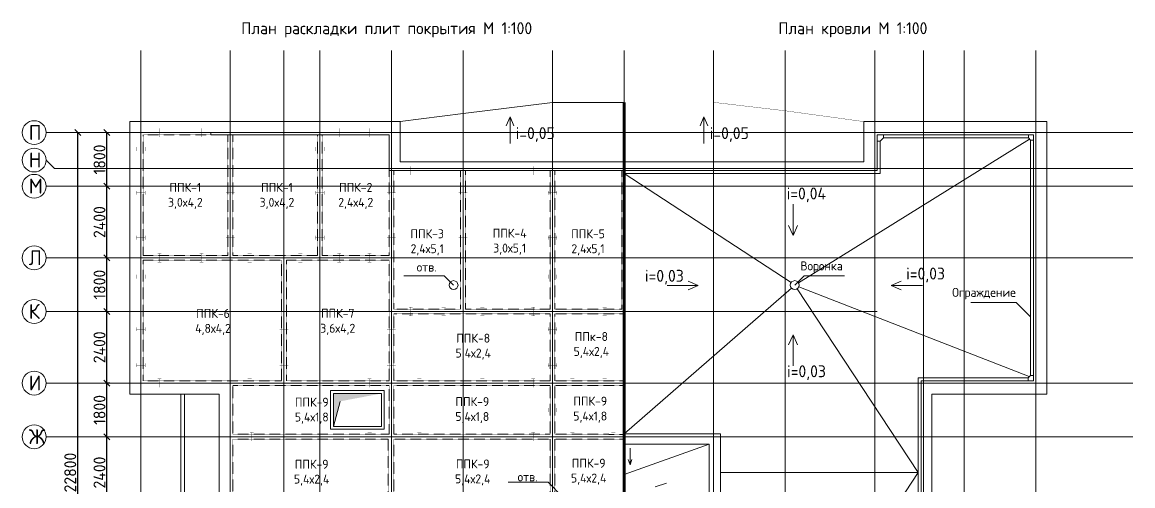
# Model space of a CAD drawing. Header units: millimetres. Extents: x -10163 to 1081624, y -5450 to 417560.
# Drawn here: x 338540 to 375760, y 19425 to 34973 of the extents above; entities that cross this region are included whole.
import ezdxf

# ---------------------------------------------------------------- set-up
doc = ezdxf.new("R2010")
doc.units = ezdxf.units.MM
doc.header["$PDMODE"] = 35
doc.linetypes.add('HIDDEN', pattern=[0.375, 0.25, -0.125])
doc.linetypes.add('Штрих-пунктир', pattern=[24, 20, -1.5, 1, -1.5])
for name, color, linetype in [('Анкеровка', 30, 'Continuous'), ('Кровля', 92, 'Continuous'), ('Оси 2', 253, 'Continuous'), ('Панели', 210, 'Continuous'), ('Перегородки', 150, 'Continuous'), ('Перекрытия', 100, 'Continuous'), ('Покрытия', 50, 'Continuous'), ('Стены1', 120, 'Continuous'), ('Фундаменты', 40, 'Continuous')]:
    doc.layers.add(name, color=color, linetype=linetype)
doc.styles.add('ГОСТ', font='GOST Common.ttf', dxfattribs={"height": 400})
doc.dimstyles.new('ГОСТ', dxfattribs={"dimtxt": 400, "dimasz": 200, "dimexe": 0.18, "dimexo": 0.0625, "dimgap": 50, "dimtad": 1, "dimdec": 0, "dimzin": 0, "dimdsep": 46, "dimtxsty": 'ГОСТ', "dimblk": 'OBLIQUE', "dimcen": 0.09, "dimadec": 0, "dimazin": 0, "dimtfac": 1, "dimtdec": 0, "dimtofl": 0, "dimtmove": 0, "dimatfit": 3, "dimldrblk": 'NONE', "dimfxl": 1, "dimtolj": 1, "dimtzin": 0, "dimarcsym": 0})

# ---------------------------------------------------------------- blocks, each defined once
blk = doc.blocks.new('_Oblique')
at = {"color": 0, "linetype": 'ByBlock', "lineweight": -2}
blk.add_line((-0.5, -0.5), (0.5, 0.5), dxfattribs=at)
blk = doc.blocks.new('*D931')
at = {"layer": 'Defpoints', "color": 0, "transparency": 16777216}
for p in [(341380, 21070), (341380, 21070), (341380, 18670)]:
    blk.add_point(p, dxfattribs=at)
at = {"layer": 'Покрытия', "color": 0, "lineweight": -2, "transparency": 16777216}
for p, q in [((341380, 18670), (341380, 21070)), ((341380.0625, 21070), (341380.18, 21070)), ((341380.0625, 18670), (341380.18, 18670))]:
    blk.add_line(p, q, dxfattribs=at)
at = {"layer": 'Покрытия', "color": 0, "lineweight": -2, "transparency": 16777216, "xscale": 200, "yscale": 200, "zscale": 200}
for p, rotation in [((341380, 21070), 90), ((341380, 18670), 270)]:
    blk.add_blockref('_Oblique', p, dxfattribs=dict(at, rotation=rotation))
at = {"layer": 'Покрытия', "color": 0, "lineweight": 9, "transparency": 16777216, "insert": (341130, 19870), "char_height": 400, "attachment_point": 5, "rotation": 90, "style": 'ГОСТ'}
blk.add_mtext('\\A1;2400', dxfattribs=at)
blk = doc.blocks.new('_None')
blk = doc.blocks.new('*D932')
at = {"layer": 'Defpoints', "color": 0, "transparency": 16777216}
for p in [(341380, 22870), (341480, 22870), (341380, 21070)]:
    blk.add_point(p, dxfattribs=at)
at = {"layer": 'Покрытия', "color": 0, "lineweight": -2, "transparency": 16777216}
for p, q in [((341479.9375, 22870), (341379.82, 22870)), ((341380, 21070), (341380, 22870)), ((341380.0625, 21070), (341380.18, 21070))]:
    blk.add_line(p, q, dxfattribs=at)
at = {"layer": 'Покрытия', "color": 0, "lineweight": -2, "transparency": 16777216, "xscale": 200, "yscale": 200, "zscale": 200}
for p, rotation in [((341380, 22870), 90), ((341380, 21070), 270)]:
    blk.add_blockref('_Oblique', p, dxfattribs=dict(at, rotation=rotation))
at = {"layer": 'Покрытия', "color": 0, "lineweight": 9, "transparency": 16777216, "insert": (341130, 21970), "char_height": 400, "attachment_point": 5, "rotation": 90, "style": 'ГОСТ'}
blk.add_mtext('\\A1;1800', dxfattribs=at)
blk = doc.blocks.new('*D933')
at = {"layer": 'Defpoints', "color": 0, "transparency": 16777216}
for p in [(341380, 25270), (341380, 25270), (341480, 22870)]:
    blk.add_point(p, dxfattribs=at)
at = {"layer": 'Покрытия', "color": 0, "lineweight": -2, "transparency": 16777216}
for p, q in [((341380, 22870), (341380, 25270)), ((341380.0625, 25270), (341380.18, 25270)), ((341479.9375, 22870), (341379.82, 22870))]:
    blk.add_line(p, q, dxfattribs=at)
at = {"layer": 'Покрытия', "color": 0, "lineweight": -2, "transparency": 16777216, "xscale": 200, "yscale": 200, "zscale": 200}
for p, rotation in [((341380, 25270), 90), ((341380, 22870), 270)]:
    blk.add_blockref('_Oblique', p, dxfattribs=dict(at, rotation=rotation))
at = {"layer": 'Покрытия', "color": 0, "lineweight": 9, "transparency": 16777216, "insert": (341130, 24070), "char_height": 400, "attachment_point": 5, "rotation": 90, "style": 'ГОСТ'}
blk.add_mtext('\\A1;2400', dxfattribs=at)
blk = doc.blocks.new('*D934')
at = {"layer": 'Defpoints', "color": 0, "transparency": 16777216}
for p in [(341380, 27070), (341380, 27070), (341380, 25270)]:
    blk.add_point(p, dxfattribs=at)
at = {"layer": 'Покрытия', "color": 0, "lineweight": -2, "transparency": 16777216}
for p, q in [((341380, 25270), (341380, 27070)), ((341380.0625, 27070), (341380.18, 27070)), ((341380.0625, 25270), (341380.18, 25270))]:
    blk.add_line(p, q, dxfattribs=at)
at = {"layer": 'Покрытия', "color": 0, "lineweight": -2, "transparency": 16777216, "xscale": 200, "yscale": 200, "zscale": 200}
for p, rotation in [((341380, 27070), 90), ((341380, 25270), 270)]:
    blk.add_blockref('_Oblique', p, dxfattribs=dict(at, rotation=rotation))
at = {"layer": 'Покрытия', "color": 0, "lineweight": 9, "transparency": 16777216, "insert": (341130, 26170), "char_height": 400, "attachment_point": 5, "rotation": 90, "style": 'ГОСТ'}
blk.add_mtext('\\A1;1800', dxfattribs=at)
blk = doc.blocks.new('*D935')
at = {"layer": 'Defpoints', "color": 0, "transparency": 16777216}
for p in [(341380, 29470), (341380.38, 29470), (341380, 27070)]:
    blk.add_point(p, dxfattribs=at)
at = {"layer": 'Покрытия', "color": 0, "lineweight": -2, "transparency": 16777216}
for p, q in [((341380.3175, 29470), (341379.82, 29470)), ((341380, 27070), (341380, 29470)), ((341380.0625, 27070), (341380.18, 27070))]:
    blk.add_line(p, q, dxfattribs=at)
at = {"layer": 'Покрытия', "color": 0, "lineweight": -2, "transparency": 16777216, "xscale": 200, "yscale": 200, "zscale": 200}
for p, rotation in [((341380, 29470), 90), ((341380, 27070), 270)]:
    blk.add_blockref('_Oblique', p, dxfattribs=dict(at, rotation=rotation))
at = {"layer": 'Покрытия', "color": 0, "lineweight": 9, "transparency": 16777216, "insert": (341130, 28270), "char_height": 400, "attachment_point": 5, "rotation": 90, "style": 'ГОСТ'}
blk.add_mtext('\\A1;2400', dxfattribs=at)
blk = doc.blocks.new('*D936')
at = {"layer": 'Defpoints', "color": 0, "transparency": 16777216}
for p in [(341380, 31270), (341380, 31270), (341380.38, 29470)]:
    blk.add_point(p, dxfattribs=at)
at = {"layer": 'Покрытия', "color": 0, "lineweight": -2, "transparency": 16777216}
for p, q in [((341380, 29470), (341380, 31270)), ((341380.0625, 31270), (341380.18, 31270)), ((341380.3175, 29470), (341379.82, 29470))]:
    blk.add_line(p, q, dxfattribs=at)
at = {"layer": 'Покрытия', "color": 0, "lineweight": -2, "transparency": 16777216, "xscale": 200, "yscale": 200, "zscale": 200}
for p, rotation in [((341380, 31270), 90), ((341380, 29470), 270)]:
    blk.add_blockref('_Oblique', p, dxfattribs=dict(at, rotation=rotation))
at = {"layer": 'Покрытия', "color": 0, "lineweight": 9, "transparency": 16777216, "insert": (341130, 30370), "char_height": 400, "attachment_point": 5, "rotation": 90, "style": 'ГОСТ'}
blk.add_mtext('\\A1;1800', dxfattribs=at)
blk = doc.blocks.new('*D937')
at = {"layer": 'Defpoints', "color": 0, "transparency": 16777216}
for p in [(340400, 31270), (340400, 31270), (340400, 8470)]:
    blk.add_point(p, dxfattribs=at)
at = {"layer": 'Покрытия', "color": 0, "lineweight": -2, "transparency": 16777216}
for p, q in [((340400, 8470), (340400, 31270)), ((340400.0625, 31270), (340400.18, 31270)), ((340400.0625, 8470), (340400.18, 8470))]:
    blk.add_line(p, q, dxfattribs=at)
at = {"layer": 'Покрытия', "color": 0, "lineweight": -2, "transparency": 16777216, "xscale": 200, "yscale": 200, "zscale": 200}
for p, rotation in [((340400, 31270), 90), ((340400, 8470), 270)]:
    blk.add_blockref('_Oblique', p, dxfattribs=dict(at, rotation=rotation))
at = {"layer": 'Покрытия', "color": 0, "lineweight": 9, "transparency": 16777216, "insert": (340150, 19870), "char_height": 400, "attachment_point": 5, "rotation": 90, "style": 'ГОСТ'}
blk.add_mtext('\\A1;22800', dxfattribs=at)

msp = doc.modelspace()

# ---------------------------------------------------------------- hatches: boundary and pattern name
at = {"layer": 'Кровля', "lineweight": 9}
h = msp.add_hatch(color=256, dxfattribs=at)
h.dxf.hatch_style = 1
h.paths.add_polyline_path([(350575.884, 22519.395), (348975.884, 22519.395), (348975.884, 21419.395), (349190.932, 22257.467)])

# ---------------------------------------------------------------- linework, layer by layer
at = {"layer": 'Анкеровка', "lineweight": 9, "const_width": 5}
for points in [[(343075, 31415), (343205, 31415)], [(343140, 31125), (343140, 31415)], [(344485, 31415), (344615, 31415)], [(344550, 31125), (344550, 31415)], [(346098.24, 31415), (346228.24, 31415)], [(346163.24, 31125), (346163.24, 31415)], [(347798.24, 31415), (347928.24, 31415)], [(347863.24, 31125), (347863.24, 31415)], [(349098.24, 31415), (349228.24, 31415)], [(349163.24, 31125), (349163.24, 31415)], [(350115, 31415), (350245, 31415)], [(350180, 31125), (350180, 31415)], [(343075, 31125), (343205, 31125)], [(344485, 31125), (344615, 31125)], [(346098.24, 31125), (346228.24, 31125)], [(347798.24, 31125), (347928.24, 31125)], [(349098.24, 31125), (349228.24, 31125)], [(350115, 31125), (350245, 31125)], [(342368.24, 30785), (342368.24, 30655)], [(342368.24, 30720), (342658.24, 30720)], [(342658.24, 30785), (342658.24, 30655)], [(345368.24, 30785), (345368.24, 30655)], [(345368.24, 30785), (345368.24, 30655)], [(345368.24, 30720), (345658.24, 30720)], [(345368.24, 30720), (345658.24, 30720)], [(345658.24, 30785), (345658.24, 30655)], [(345658.24, 30785), (345658.24, 30655)], [(348368.24, 30785), (348368.24, 30655)], [(348368.24, 30720), (348658.24, 30720)], [(348658.24, 30785), (348658.24, 30655)], [(351498.24, 30139.456), (351628.24, 30139.456)], [(351498.24, 29849.456), (351628.24, 29849.456)], [(351563.24, 29849.456), (351563.24, 30139.456)], [(352598.24, 30139.29), (352728.24, 30139.29)], [(352598.24, 29849.29), (352728.24, 29849.29)], [(352663.24, 29849.29), (352663.24, 30139.29)], [(353898.139, 30138.639), (354028.139, 30138.639)], [(353898.139, 29848.639), (354028.139, 29848.639)], [(353963.139, 29848.639), (353963.139, 30138.639)], [(355598.24, 30138.382), (355728.24, 30138.382)], [(355598.24, 29848.382), (355728.24, 29848.382)], [(355663.24, 29848.382), (355663.24, 30138.382)], [(356911.62, 30137.984), (357041.62, 30137.984)], [(356911.62, 29847.984), (357041.62, 29847.984)], [(356976.62, 29847.984), (356976.62, 30137.984)], [(357998.24, 30137.656), (358128.24, 30137.656)], [(357998.24, 29847.656), (358128.24, 29847.656)], [(358063.24, 29847.656), (358063.24, 30137.656)], [(342368.24, 29315), (342368.24, 29185)], [(342368.24, 29250), (342658.24, 29250)], [(342658.24, 29315), (342658.24, 29185)], [(345368.24, 29315), (345368.24, 29185)], [(345368.24, 29250), (345658.24, 29250)], [(345658.24, 29315), (345658.24, 29185)], [(348368.24, 29315), (348368.24, 29185)], [(348368.24, 29250), (348658.24, 29250)], [(348658.24, 29315), (348658.24, 29185)], [(350768.24, 29315), (350768.24, 29185)], [(350768.24, 29315), (350768.24, 29185)], [(350768.24, 29250), (351058.24, 29250)], [(350768.24, 29250), (351058.24, 29250)], [(351058.24, 29315), (351058.24, 29185)], [(351058.24, 29315), (351058.24, 29185)], [(353168.324, 29315), (353168.324, 29185)], [(353168.324, 29250), (353458.324, 29250)], [(353458.324, 29315), (353458.324, 29185)], [(356168.24, 29315), (356168.24, 29185)], [(356168.24, 29250), (356458.24, 29250)], [(356458.24, 29315), (356458.24, 29185)], [(342368.24, 27815), (342368.24, 27685)], [(342368.24, 27750), (342658.24, 27750)], [(342658.24, 27815), (342658.24, 27685)], [(345368.24, 27815), (345368.24, 27685)], [(345368.24, 27750), (345658.24, 27750)], [(345658.24, 27815), (345658.24, 27685)], [(348368.24, 27815), (348368.24, 27685)], [(348368.24, 27750), (348658.24, 27750)], [(348658.24, 27815), (348658.24, 27685)], [(350768.24, 27815), (350768.24, 27685)], [(350768.24, 27750), (351058.24, 27750)], [(351058.24, 27815), (351058.24, 27685)], [(353168.24, 27815.053), (353168.24, 27685.053)], [(353168.24, 27750.053), (353458.24, 27750.053)], [(353458.24, 27815.053), (353458.24, 27685.053)], [(356168.293, 27815.068), (356168.293, 27685.068)], [(356168.293, 27750.068), (356458.293, 27750.068)], [(356458.293, 27815.068), (356458.293, 27685.068)], [(343075, 27215), (343205, 27215)], [(343140, 26925), (343140, 27215)], [(344485, 27215), (344615, 27215)], [(344550, 26925), (344550, 27215)], [(346098.24, 27215), (346228.24, 27215)], [(346163.24, 26925), (346163.24, 27215)], [(347798.24, 27215), (347928.24, 27215)], [(347863.24, 26925), (347863.24, 27215)], [(349098.24, 27215), (349228.24, 27215)], [(349163.24, 26925), (349163.24, 27215)], [(350115, 27215), (350245, 27215)], [(350180, 26925), (350180, 27215)], [(343075, 26925), (343205, 26925)], [(344485, 26925), (344615, 26925)], [(346098.24, 26925), (346228.24, 26925)], [(347798.24, 26925), (347928.24, 26925)], [(349098.24, 26925), (349228.24, 26925)], [(350115, 26925), (350245, 26925)], [(342368.24, 26505), (342368.24, 26375)], [(342368.24, 26440), (342658.24, 26440)], [(342658.24, 26505), (342658.24, 26375)], [(347168.24, 26505), (347168.24, 26375)], [(347168.24, 26440), (347458.24, 26440)], [(347458.24, 26505), (347458.24, 26375)], [(350768.24, 26505), (350768.24, 26375)], [(350768.24, 26440), (351058.24, 26440)], [(351058.24, 26505), (351058.24, 26375)], [(353168.24, 26505), (353168.24, 26375)], [(353168.24, 26440), (353458.24, 26440)], [(353458.24, 26505), (353458.24, 26375)], [(356168.24, 26505), (356168.24, 26375)], [(356168.24, 26440), (356458.24, 26440)], [(356458.24, 26505), (356458.24, 26375)], [(351498.24, 25415), (351628.24, 25415)], [(351563.24, 25125), (351563.24, 25415)], [(352598.24, 25415), (352728.24, 25415)], [(352663.24, 25125), (352663.24, 25415)], [(353898.139, 25415), (354028.139, 25415)], [(353963.139, 25125), (353963.139, 25415)], [(355598.24, 25415), (355728.24, 25415)], [(355663.24, 25125), (355663.24, 25415)], [(356911.62, 25410.298), (357041.62, 25410.298)], [(356976.62, 25120.298), (356976.62, 25410.298)], [(357998.24, 25415), (358128.24, 25415)], [(358063.24, 25125), (358063.24, 25415)], [(351498.24, 25125), (351628.24, 25125)], [(352598.24, 25125), (352728.24, 25125)], [(353898.139, 25125), (354028.139, 25125)], [(355598.24, 25125), (355728.24, 25125)], [(356911.62, 25120.298), (357041.62, 25120.298)], [(357998.24, 25125), (358128.24, 25125)], [(342368.24, 24745), (342368.24, 24615)], [(342368.24, 24680), (342658.24, 24680)], [(342658.24, 24745), (342658.24, 24615)], [(347168.24, 24745), (347168.24, 24615)], [(347168.24, 24680), (347458.24, 24680)], [(347458.24, 24745), (347458.24, 24615)], [(350768.24, 24745), (350768.24, 24615)], [(350768.24, 24680), (351058.24, 24680)], [(351058.24, 24745), (351058.24, 24615)], [(356168.24, 24745), (356168.24, 24615)], [(356168.24, 24680), (356458.24, 24680)], [(356458.24, 24745), (356458.24, 24615)], [(342368.24, 23535), (342368.24, 23405)], [(342368.24, 23470), (342658.24, 23470)], [(342658.24, 23535), (342658.24, 23405)], [(347168.24, 23535), (347168.24, 23405)], [(347168.24, 23470), (347458.24, 23470)], [(347458.24, 23535), (347458.24, 23405)], [(350768.24, 23535), (350768.24, 23405)], [(350768.24, 23535), (350768.24, 23405)], [(350768.24, 23470), (351058.24, 23470)], [(350768.24, 23470), (351058.24, 23470)], [(351058.24, 23535), (351058.24, 23405)], [(351058.24, 23535), (351058.24, 23405)], [(356168.24, 23535), (356168.24, 23405)], [(356168.24, 23470), (356458.24, 23470)], [(356458.24, 23535), (356458.24, 23405)], [(343075, 23015), (343205, 23015)], [(343075, 22725), (343205, 22725)], [(343140, 22725), (343140, 23015)], [(344959.979, 23020.705), (345089.979, 23020.705)], [(344959.979, 22730.705), (345089.979, 22730.705)], [(345024.979, 22730.705), (345024.979, 23020.705)], [(346098.24, 23015), (346228.24, 23015)], [(346098.24, 22725), (346228.24, 22725)], [(346163.24, 22725), (346163.24, 23015)], [(350115, 23015), (350245, 23015)], [(350115, 22725), (350245, 22725)], [(350180, 22725), (350180, 23015)], [(351783.24, 23015), (351913.24, 23015)], [(351783.24, 22725), (351913.24, 22725)], [(351848.24, 22725), (351848.24, 23015)], [(353898.139, 23015), (354028.139, 23015)], [(353898.139, 22725), (354028.139, 22725)], [(353963.139, 22725), (353963.139, 23015)], [(355598.24, 23015), (355728.24, 23015)], [(355598.24, 22725), (355728.24, 22725)], [(355663.24, 22725), (355663.24, 23015)], [(356911.62, 23015), (357041.62, 23015)], [(356911.62, 22725), (357041.62, 22725)], [(356976.62, 23015), (356976.62, 22725)], [(357998.24, 23015), (358128.24, 23015)], [(357998.24, 22725), (358128.24, 22725)], [(358063.24, 23015), (358063.24, 22725)], [(345360.584, 22404.086), (345360.584, 22274.086)], [(345360.584, 22339.086), (345650.584, 22339.086)], [(345650.584, 22404.086), (345650.584, 22274.086)], [(350768.24, 22035), (350768.24, 21905)], [(350768.24, 21970), (351058.24, 21970)], [(351058.24, 22035), (351058.24, 21905)], [(356168.24, 22035), (356168.24, 21905)], [(356168.24, 21970), (356458.24, 21970)], [(356458.24, 22035), (356458.24, 21905)], [(346171.62, 21215), (346301.62, 21215)], [(346171.62, 21215), (346301.62, 21215)], [(346236.62, 20925), (346236.62, 21215)], [(346236.62, 21215), (346236.62, 20925)], [(350121.62, 21215), (350251.62, 21215)], [(350121.62, 21215), (350251.62, 21215)], [(350186.62, 20925), (350186.62, 21215)], [(350186.62, 21215), (350186.62, 20925)], [(351783.24, 21215), (351913.24, 21215)], [(351848.24, 21215), (351848.24, 20925)], [(355598.24, 21215), (355728.24, 21215)], [(355663.24, 20925), (355663.24, 21215)], [(356911.62, 21215), (357041.62, 21215)], [(356911.62, 21215), (357041.62, 21215)], [(356976.62, 21215), (356976.62, 20925)], [(356976.62, 21215), (356976.62, 20925)], [(358283.24, 21215), (358413.24, 21215)], [(358348.24, 21215), (358348.24, 20925)], [(346171.62, 20925), (346301.62, 20925)], [(346171.62, 20925), (346301.62, 20925)], [(350121.62, 20925), (350251.62, 20925)], [(350121.62, 20925), (350251.62, 20925)], [(351783.24, 20925), (351913.24, 20925)], [(355598.24, 20925), (355728.24, 20925)], [(356911.62, 20925), (357041.62, 20925)], [(356911.62, 20925), (357041.62, 20925)], [(358283.24, 20925), (358413.24, 20925)]]:
    msp.add_lwpolyline(points, dxfattribs=at)
at = {"layer": 'Анкеровка', "lineweight": 9}
for points in [[(345143.24, 21264.953), (345143.24, 22500), (343851.471, 22500), (343851.471, 17240), (345143.24, 17240), (345143.24, 20389.438)], [(345143.24, 20389.438), (345143.24, 21264.953)]]:
    msp.add_lwpolyline(points, dxfattribs=at)
at = {"layer": 'Кровля', "lineweight": 9}
for p, q in [((354889.629, 31797.097), (354763.116, 31495.587)), ((354889.629, 30902.292), (354889.629, 31797.097)), ((354889.629, 31797.097), (355016.141, 31495.587)), ((361386.488, 31797.097), (361259.975, 31495.587)), ((361386.488, 30902.292), (361386.488, 31797.097)), ((361386.488, 31797.097), (361513, 31495.587)), ((364557.54, 26234.851), (372296.62, 31055)), ((358713.24, 29894.595), (364308.943, 26242.499)), ((364375.06, 28865.342), (364375.06, 27821.955)), ((364375.06, 27821.955), (364226.092, 28157.329)), ((364375.06, 27821.955), (364524.028, 28157.329)), ((352685.29, 26466.343), (351331.55, 26466.343)), ((352995.786, 26155.847), (352685.29, 26466.343)), ((364430.693, 26155.847), (364741.189, 26466.343)), ((364741.189, 26466.343), (366094.929, 26466.343)), ((358713.24, 21170), (364318.065, 26057.631)), ((360151.421, 26144.082), (361194.807, 26144.082)), ((361194.807, 26144.082), (360859.433, 26293.05)), ((361194.807, 26144.082), (360859.433, 25995.113)), ((364569.917, 26101.549), (372291.62, 23090)), ((367666.579, 26144.082), (368001.953, 26293.05)), ((368709.966, 26144.082), (367666.579, 26144.082)), ((367666.579, 26144.082), (368001.953, 25995.113)), ((368570, 19870), (364512.88, 26031.04)), ((371850.063, 25577.542), (370329.228, 25577.542)), ((372333.24, 25094.366), (371850.063, 25577.542)), ((364375.06, 24489.74), (364226.092, 24154.366)), ((364375.06, 23446.353), (364375.06, 24489.74)), ((364375.06, 24489.74), (364524.028, 24154.366)), ((368570, 16690), (368570, 23050)), ((348975.884, 21419.395), (349190.932, 22257.467)), ((358713.24, 19806.295), (361563.24, 20820)), ((358909.795, 20687.151), (358909.795, 20132.009)), ((358909.795, 20132.009), (358844.189, 20311.228)), ((358909.795, 20132.009), (358975.402, 20311.228)), ((368570, 19870), (361940, 19870)), ((368570, 19870), (364512.88, 13708.96)), ((356164.526, 19543.63), (354831.59, 19543.63)), ((356639.471, 19068.685), (356164.526, 19543.63)), ((359752.363, 19390.537), (360135.88, 19509.009))]:
    msp.add_line(p, q, dxfattribs=at)
at = {"layer": 'Кровля', "lineweight": 9, "ltscale": 10}
msp.add_line((339340, 30349.501), (339624.391, 30070), dxfattribs=at)
at = {"layer": 'Кровля', "lineweight": 9, "const_width": 100}
msp.add_lwpolyline([(358713.24, 32284.951), (358713.24, 7455.049)], dxfattribs=at)
at = {"layer": 'Кровля', "lineweight": 9}
for points in [[(343851.471, 17240), (343979.135, 17240), (343979.135, 22500), (343851.471, 22500)], [(350675.884, 21319.395), (350675.884, 22619.395), (348875.884, 22619.395), (348875.884, 21319.395)], [(350575.884, 21419.395), (350575.884, 22519.395), (348975.884, 22519.395), (348975.884, 21419.395)]]:
    msp.add_lwpolyline(points, close=True, dxfattribs=at)
msp.add_lwpolyline([(358713.24, 20820), (361563.24, 20820), (361563.24, 18920)], dxfattribs=at)
for centre in [(352995.786, 26155.847), (364430.693, 26155.847)]:
    msp.add_circle(centre, 149.438, dxfattribs=at)
at = {"layer": 'Оси 2', "linetype": 'Штрих-пунктир', "lineweight": 9}
for p, q in [((342513.24, 5368.318), (342513.24, 34020)), ((342513.24, 5368.318), (342513.24, 33970)), ((345513.24, 5368.318), (345513.24, 34020)), ((345513.24, 5368.318), (345513.24, 33970)), ((347313.24, 5368.318), (347313.24, 34020)), ((347313.24, 5368.318), (347313.24, 33970)), ((348513.24, 5368.318), (348513.24, 34020)), ((348513.24, 5368.318), (348513.24, 33970)), ((350913.24, 5368.318), (350913.24, 34020)), ((350913.24, 5368.318), (350913.24, 33970)), ((353313.24, 5368.318), (353313.24, 34020)), ((353313.24, 5368.318), (353313.24, 33970)), ((356313.24, 5368.318), (356313.24, 34020)), ((356313.24, 5368.318), (356313.24, 33970)), ((358713.24, 5368.318), (358713.24, 34020)), ((358713.24, 5368.318), (358713.24, 33970)), ((361713.24, 5368.318), (361713.24, 34020)), ((361713.24, 5368.318), (361713.24, 33970)), ((367113.24, 5368.318), (367113.24, 34020)), ((367113.24, 5368.318), (367113.24, 33970)), ((368750, 5368.318), (368750, 34020)), ((368750, 5368.318), (368750, 33970)), ((370113.24, 5368.318), (370113.24, 34020)), ((370113.24, 5368.318), (370113.24, 33970)), ((372513.24, 5368.318), (372513.24, 34020)), ((372513.24, 5368.318), (372513.24, 33970)), ((339340, 31270), (375760, 31270)), ((339340, 31270), (375760, 31270)), ((339624.391, 30070), (375760, 30070)), ((339340, 29470), (375760, 29470)), ((339340, 29470), (375760, 29470)), ((339340, 27070), (375760, 27070)), ((339340, 27070), (375760, 27070)), ((339340, 25270), (367193.24, 25270)), ((339340, 25270), (367193.24, 25270)), ((339340, 22870), (375760, 22870)), ((339340, 22870), (375760, 22870)), ((339340, 21070), (375760, 21070)), ((339340, 21070), (375760, 21070))]:
    msp.add_line(p, q, dxfattribs=at)
at = {"layer": 'Оси 2', "linetype": 'Continuous', "lineweight": 9}
for q in [(364113.24, 34020), (364113.24, 33970)]:
    msp.add_line((364113.24, 5368.318), q, dxfattribs=at)
at = {"layer": 'Оси 2', "lineweight": 9}
for centre in [(338940, 31270), (338940, 31270), (338940, 30349.501), (338940, 30349.501), (338940, 29470), (338940, 29470), (338940, 27070), (338940, 27070), (338940, 25270), (338940, 25270), (338940, 22870), (338940, 22870), (338940, 21070), (338940, 21070)]:
    msp.add_circle(centre, 400, dxfattribs=at)
at = {"layer": 'Панели', "linetype": 'Continuous', "lineweight": 9}
for p, q in [((356313.24, 32284.951), (353313.24, 31906.311)), ((353313.24, 31906.311), (351203.24, 31640)), ((344863.24, 31270), (344863.24, 31190)), ((370363.24, 31270), (370113.24, 31270)), ((372513.24, 31270), (372163.24, 31270)), ((372513.24, 29859.804), (372513.24, 31270)), ((342513.24, 27070), (342513.24, 31190)), ((344863.24, 31190), (345433.24, 31190)), ((345433.24, 31190), (345513.24, 31190)), ((345513.24, 31190), (345513.24, 27070)), ((353313.24, 25270), (353313.24, 30294.595)), ((353313.24, 30294.595), (353313.24, 25270)), ((356313.24, 25270), (356313.24, 30294.595)), ((351203.24, 29994.595), (350913.24, 29994.595)), ((350913.24, 29994.595), (350913.24, 25270)), ((372513.24, 27070), (372513.24, 29859.804)), ((372513.24, 29859.804), (372513.24, 29859.804)), ((350913.24, 25270), (353313.24, 25270)), ((353313.24, 25270), (356313.24, 25270))]:
    msp.add_line(p, q, dxfattribs=at)
msp.add_lwpolyline([(356313.24, 30294.595), (356313.24, 25270), (358713.24, 25270), (358713.24, 32284.951), (356313.24, 32284.951)], dxfattribs=at)
for points in [[(345513.24, 31270), (345513.24, 27070), (348513.24, 27070), (348513.24, 31270)], [(350913.24, 27070), (350913.24, 31270), (348513.24, 31270), (348513.24, 27070)], [(342513.24, 22870), (342513.24, 27070), (347313.24, 27070), (347313.24, 22870)], [(347313.24, 22870), (347313.24, 27070), (350913.24, 27070), (350913.24, 22870)], [(350913.24, 25270), (350913.24, 22870), (356313.24, 22870), (356313.24, 25270)], [(345513.24, 22870), (345513.24, 21070), (350913.24, 21070), (350913.24, 22870)], [(350913.24, 22870), (350913.24, 21070), (356313.24, 21070), (356313.24, 22870)]]:
    msp.add_lwpolyline(points, close=True, dxfattribs=at)
at = {"layer": 'Перегородки', "linetype": 'HIDDEN', "lineweight": 9, "ltscale": 10}
for points in [[(342593.24, 27150), (345433.24, 27150), (345433.24, 31190), (344863.24, 31190), (344863.24, 31270)], [(344863.24, 31190), (343063.24, 31190), (342593.24, 31190), (342593.24, 27150)], [(350993.24, 21156.867), (350993.24, 22790), (356233.24, 22790), (356233.24, 21156.867), (350993.24, 21156.867)], [(358713.24, 22790), (356393.24, 22790), (356393.24, 21156.867), (358713.24, 21150), (358713.24, 22790)], [(350810, 20990), (350810, 18750), (345593.24, 18750), (345593.24, 20990), (350810, 20990)], [(356233.24, 20990), (356233.24, 18750), (350990, 18750), (350990, 20990), (356233.24, 20990)], [(356393.24, 18750), (358713.24, 18750), (358713.24, 20990), (356393.24, 20990), (356393.24, 18750)]]:
    msp.add_lwpolyline(points, dxfattribs=at)
for points in [[(345593.24, 27150), (345593.24, 31190), (348433.24, 31190), (348433.24, 27150)], [(348593.24, 31190), (348593.24, 27150), (350833.24, 27150), (350833.24, 31190)], [(350993.24, 29994.595), (350993.24, 25350), (353233.24, 25350), (353233.24, 29994.595)], [(353393.24, 29994.595), (353393.24, 25350), (356233.24, 25350), (356233.24, 29994.595)], [(356393.24, 29994.595), (356393.24, 25350), (358633.24, 25350), (358633.24, 29994.595)], [(342593.24, 22950), (342593.24, 26990), (347233.24, 26990), (347233.24, 22950)], [(347393.24, 22950), (347393.24, 26990), (350833.24, 26990), (350833.24, 22950)], [(356233.24, 22950), (356233.24, 25190), (350993.24, 25190), (350993.24, 22950)], [(358713.24, 25190), (358713.24, 22950), (356393.24, 22950), (356393.24, 25190)], [(345593.24, 22790), (345593.24, 21156.867), (350833.24, 21156.867), (350833.24, 22790)]]:
    msp.add_lwpolyline(points, close=True, dxfattribs=at)
at = {"layer": 'Перекрытия', "lineweight": 9, "const_width": 10}
for points in [[(353313.24, 31906.311), (356313.24, 32284.951)], [(356313.24, 32284.951), (358713.24, 32284.951), (358713.24, 30294.595), (356313.24, 30294.595)], [(361713.24, 32284.951), (358713.24, 32284.951), (358713.24, 30294.595), (361113.24, 30294.595)], [(364113.24, 32001.229), (361713.24, 32284.951)], [(353313.24, 31906.311), (351203.24, 31640)], [(351203.24, 31640), (351203.24, 30294.595), (353313.24, 30294.595)], [(364124.306, 31999.921), (366743.24, 31640)], [(356313.24, 30294.595), (353313.24, 30294.595)]]:
    msp.add_lwpolyline(points, dxfattribs=at)
for points in [[(342513.24, 31270), (345513.24, 31270), (345513.24, 27070), (342513.24, 27070)], [(345513.24, 31270), (348513.24, 31270), (348513.24, 27070), (345513.24, 27070)], [(348513.24, 27070), (350913.24, 27070), (350913.24, 31270), (348513.24, 31270)], [(350913.24, 29994.595), (353313.24, 29994.595), (353313.24, 25270), (350913.24, 25270)], [(353313.24, 29994.595), (356313.24, 29994.595), (356313.24, 25270), (353313.24, 25270)], [(356313.24, 29994.595), (358713.24, 29994.595), (358713.24, 25270), (356313.24, 25270)], [(342513.24, 22870), (347313.24, 22870), (347313.24, 27070), (342513.24, 27070)], [(347313.24, 27070), (350913.24, 27070), (350913.24, 22870), (347313.24, 22870)], [(350913.24, 25270), (356313.24, 25270), (356313.24, 22870), (350913.24, 22870)], [(356313.24, 25270), (358713.24, 25270), (358713.24, 22870), (356313.24, 22870)], [(345513.24, 21070), (350913.24, 21070), (350913.24, 22870), (345513.24, 22870)], [(350913.24, 22870), (356313.24, 22870), (356313.24, 21070), (350913.24, 21070)], [(356313.24, 22870), (358713.24, 22870), (358713.24, 21070), (356313.24, 21070)]]:
    msp.add_lwpolyline(points, close=True, dxfattribs=at)
at = {"layer": 'Покрытия', "lineweight": 9}
for p, q in [((367193.24, 30980), (367293.24, 30980)), ((367293.24, 30980), (367400, 31090)), ((367400, 31090), (367400, 31190)), ((372260, 31190), (372260, 31090)), ((372260, 31090), (372333.24, 31020)), ((372333.24, 31020), (372433.24, 31020)), ((372250, 23050), (372333.24, 23130)), ((372333.24, 23130), (372433.24, 23130)), ((372250, 22950), (372250, 23050))]:
    msp.add_line(p, q, dxfattribs=at)
for points in [[(358713.24, 29994.595), (367193.24, 29994.595), (367193.24, 31190), (372433.24, 31190), (372433.24, 22950), (368670, 22950), (368670, 18570)], [(358713.24, 29894.595), (367293.24, 29894.595), (367293.24, 30980)], [(367400, 31090), (372260, 31090)], [(372333.24, 31020), (372333.24, 23130)], [(372250, 23050), (368570, 23050), (368570, 18570)]]:
    msp.add_lwpolyline(points, dxfattribs=at)
at = {"layer": 'Стены1', "lineweight": 9}
for points in [[(372883.24, 8100), (372883.24, 17240), (369020, 17240), (369020, 22500), (372883.24, 22500), (372883.24, 31640), (372463.24, 31640), (372463.24, 31640), (370063.24, 31640), (370063.24, 31640), (366743.24, 31640), (366743.24, 30294.595), (351203.24, 30294.595), (351203.24, 31640), (345163.24, 31640), (345163.24, 31640), (342763.24, 31640), (342763.24, 31640), (342143.24, 31640), (342143.24, 22500), (345143.24, 22500), (345143.24, 22269.884)], [(343063.24, 31270), (343063.24, 31270), (342513.24, 31270), (342513.24, 22870), (345513.24, 22870), (345513.24, 20389.438)], [(370363.24, 31190), (367193.24, 31190), (367193.24, 29994.595), (350833.24, 29999.546), (350833.24, 31190), (344863.24, 31190), (344863.24, 31270)], [(368670, 18570), (368670, 22950), (372433.24, 22950), (372433.24, 31190), (372163.24, 31190)], [(345143.24, 21264.953), (345143.24, 20389.438)]]:
    msp.add_lwpolyline(points, dxfattribs=at)
at = {"layer": 'Фундаменты', "lineweight": 9}
msp.add_lwpolyline([(361940, 18570), (361940, 21170), (358713.24, 21170)], dxfattribs=at)

# ---------------------------------------------------------------- texts
at = {"layer": 'Кровля', "lineweight": 9, "char_height": 400, "attachment_point": 1, "style": 'ГОСТ'}
for s, insert in [('i=0,05', (355077.687, 31452.386)), ('i=0,05', (361581.006, 31452.386)), ('i=0,04', (364159.015, 29429.103)), ('i=0,03', (359410.128, 26668.277)), ('i=0,03', (368163.383, 26742.635)), ('i=0,03', (364173.675, 23465.976))]:
    msp.add_mtext_dynamic_manual_height_columns(s, width=1235.55273, gutter_width=2000, heights=[0], dxfattribs=dict(at, insert=insert))
at = {"layer": 'Оси 2', "lineweight": 9, "char_height": 500, "attachment_point": 1, "style": 'ГОСТ'}
for s, insert in [('П', (338760.634, 31523.722)), ('Н', (338760.634, 30603.223)), ('М', (338760.634, 29723.722)), ('Л', (338760.634, 27323.722)), ('К', (338760.634, 25523.722)), ('И', (338760.634, 23123.722)), ('Ж', (338760.634, 21323.722))]:
    msp.add_mtext_dynamic_manual_height_columns(s, width=529.33393, gutter_width=12.5, heights=[0], dxfattribs=dict(at, insert=insert))
at = {"layer": 'Перекрытия', "lineweight": 9, "char_height": 300, "attachment_point": 5, "style": 'ГОСТ'}
for s, insert in [('\\pxqc;ППК-1\\P3,0х4,2', (344007.954, 29146.868)), ('\\pxqc;ППК-1\\P3,0х4,2', (347077.954, 29146.868)), ('\\pxqc;ППК-2\\P2,4х4,2', (349717.954, 29146.868)), ('\\pxqc;ППК-3\\P\\pq*;2,4х5,1', (352112.864, 27591.788)), ('\\pxqc;ППК-4\\P3,0х5,1', (354876.103, 27612.646)), ('\\pxqc;ППК-5 2,4х5,1', (357502.864, 27591.788)), ('\\pxqc;отв.', (352095.359, 26759.598)), ('\\pxqc;Воронка', (365331.12, 26759.598)), ('\\pxqc;Ограждение', (370773.837, 25870.797)), ('\\pxqc;ППК-6\\P\\pq*;4,8х4,2', (344934.742, 24919.66)), ('\\pxqc;ППК-7\\P\\pq*;3,6х4,2', (349114.757, 24923.94)), ('\\pxqc;ППк-8\\P\\pq*;5,4х2,4', (357615, 24146.667)), ('\\pxqc;ППК-8\\P\\pq*;5,4х2,4', (353654.905, 24091.6)), ('\\pxqc;ППК-9 5,4х1,8', (348244.546, 21946.414)), ('\\pxqc;ППК-9\\P5,4х1,8', (353624.682, 21963.857)), ('\\pxqc;ППК-9\\P5,4х1,8', (357577.044, 21980.285)), ('\\pxqc;ППК-9 5,4х2,4', (348239.755, 19865.349)), ('\\pxqc;ППК-9 5,4х2,4', (353639.419, 19873.321)), ('\\pxqc;ППК-9 5,4х2,4', (357525, 19900)), ('\\pxqc;отв.', (355477.174, 19724.142))]:
    msp.add_mtext_dynamic_manual_height_columns(s, width=1770, gutter_width=2500, heights=[0], dxfattribs=dict(at, insert=insert))
at = {"layer": 'Покрытия', "lineweight": 9, "char_height": 400, "attachment_point": 1, "style": 'ГОСТ'}
for s, insert in [('План раскладки плит покрытия М 1:100', (345880, 34970)), ('План кровли М 1:100', (363880, 34970))]:
    msp.add_mtext_dynamic_manual_height_columns(s, width=11750, gutter_width=2000, heights=[0], dxfattribs=dict(at, insert=insert))

# ---------------------------------------------------------------- dimensions: what is measured, and where the dimension line sits
at = {"layer": 'Покрытия', "lineweight": 9}
dim = msp.add_linear_dim(base=(340400, 31270), p1=(340400, 8470), p2=(340400, 31270), angle=90, dimstyle='ГОСТ', dxfattribs=at)
dim.commit()
dim.dimension.update_dxf_attribs({"geometry": '*D937', "text_midpoint": (340150, 19870)})
for base, p1, p2, picture, middle in [((341380, 31270), (341380.38, 29470), (341380, 31270), '*D936', (341130, 30370)), ((341380, 29470), (341380, 27070), (341380.38, 29470), '*D935', (341130, 28270)), ((341380, 27070), (341380, 25270), (341380, 27070), '*D934', (341130, 26170)), ((341380, 25270), (341480, 22870), (341380, 25270), '*D933', (341130, 24070)), ((341380, 22870), (341380, 21070), (341480, 22870), '*D932', (341130, 21970)), ((341380, 21070), (341380, 18670), (341380, 21070), '*D931', (341130, 19870))]:
    dim = msp.add_linear_dim(base=base, p1=p1, p2=p2, angle=90, dimstyle='ГОСТ', override={"dimtmove": 1}, dxfattribs=at)
    dim.commit()
    dim.dimension.update_dxf_attribs({"geometry": picture, "text_midpoint": middle})

doc.saveas('drawing.dxf')
